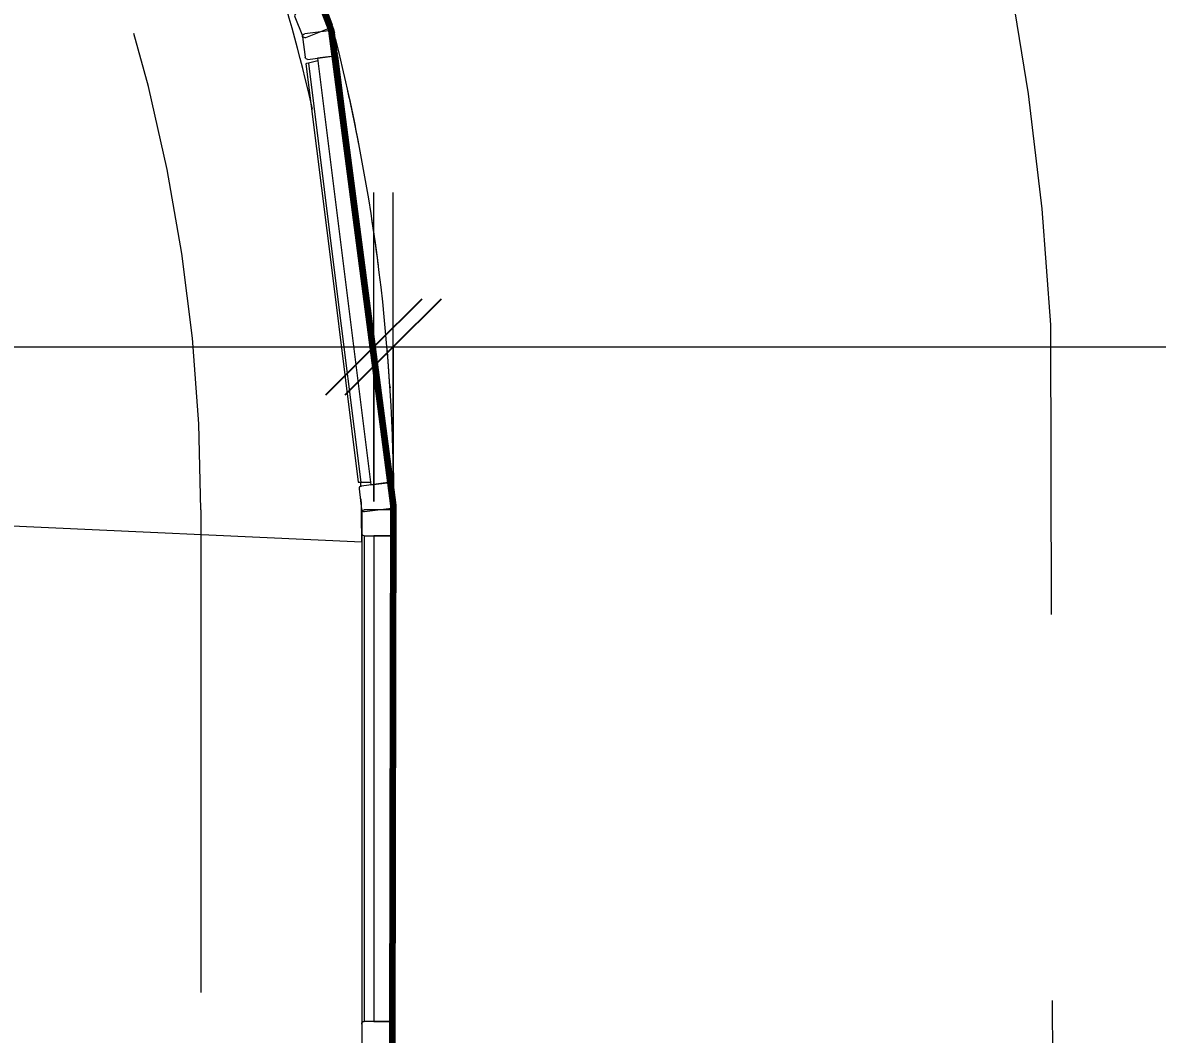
# Model space of a CAD drawing. Header units: metres. Extents: x -227.9 to -140, y 37.9 to 92.1.
# Drawn here: x -181.121 to -179.358, y 72.799 to 74.371 of the extents above; entities that cross this region are included whole.
import ezdxf

# ---------------------------------------------------------------- set-up
doc = ezdxf.new("R2010")
doc.units = ezdxf.units.M
doc.linetypes.add('JIS_02_0.7', pattern=[1.35, 0.75, -0.6])
for name, color, linetype, lineweight in [('A-ANNO-DIMS', 7, 'Continuous', 9), ('A-ANNO-DIMS-100', 7, 'Continuous', 9), ('A-FLOR', 7, 'Continuous', 5), ('A-GLAZ-CURT', 7, 'Continuous', 5), ('A-GLAZ-CWMG', 7, 'Continuous', 5), ('A-ROOF', 7, 'Continuous', 5), ('A-WALL', 7, 'Continuous', 5)]:
    doc.layers.add(name, color=color, linetype=linetype, lineweight=lineweight)
doc.layers.add('A-DETL', color=94, linetype='Continuous', lineweight=5, true_color=0x00a600)
doc.layers.add('G-IMPT', color=8, linetype='Continuous', lineweight=5, true_color=0x808080)
doc.layers.add('Chambre', color=40, linetype='Continuous')
doc.styles.add('RomanD_B', font='', dxfattribs={"height": 0.2})
doc.styles.get('RomanD_B').set_extended_font_data('RomanD', bold=True)
doc.dimstyles.new('LAG-Romans_0_2', dxfattribs={"dimscale": 0.3048, "dimtxt": 0.2007149466318126, "dimasz": 0.4921259842519686, "dimexe": 0.7874015748031497, "dimexo": 0.0625, "dimgap": 0, "dimtad": 1, "dimrnd": 0.01, "dimzin": 0, "dimdsep": 46, "dimtxsty": 'RomanD_B', "dimblk1": 'OBLIQUE', "dimblk2": 'OBLIQUE', "dimsah": 1, "dimcen": 0.09, "dimdle": 0.6561679790026247, "dimazin": 0, "dimtfac": 1, "dimtdec": 4, "dimtix": 1, "dimtmove": 0, "dimatfit": 3, "dimfxl": 0.7874015748031497, "dimfxlon": 1, "dimtvp": 1, "dimtolj": 1, "dimtzin": 0, "dimarcsym": 2})

# ---------------------------------------------------------------- blocks, each defined once
blk = doc.blocks.new('LAG-B2020-PANNEAU DE RIDEAU-TRANSPARENT - CURTAIN WALL MULLION_dwg_12FT-JANSEN-P05-V50-MUC-LAG-PRO-PLA-ARC-TZN-N02-AG02Ec-Cote')
at = {"layer": 'G-IMPT', "color": 161, "true_color": 0x7f9fff, "flags": 128}
for points in [[(1.9999981136e-06, 4.0323802262e-06), (1.9999981136e-06, 4.60323785936e-05), (1.60000030746e-05, 4.80323789639e-05), (1.79999988709e-05, 4.0323789268e-06), (3.9999992072e-06, 2.0323800899e-06), (-5.0375e-12, 4.60323786196e-05), (1.60000032349e-05, 5.00323789443e-05), (1.99999982709e-05, 4.032378407e-06), (3.9999990469e-06, 3.23799969e-08), (1.99999978724e-05, 1.63129224463e-05), (2.91172192945e-05, 1.67823824155e-05), (2.99172197814e-05, 5.5823829895e-06), (2.03939221895e-05, 4.7823826456e-06), (2.04462017324e-05, 7.7823819795e-06)], [(2.0870622373e-05, 5.5823821405e-06), (2.91172202085e-05, 5.5823821405e-06), (2.91172202085e-05, 1.59823829553e-05), (2.08706224553e-05, 1.59823829553e-05)], [(0.0010095000508947, 4.0323802262e-06), (0.0010095000508947, 4.60323785936e-05), (0.0010235000558557, 4.80323789639e-05), (0.001025500051652, 4.0323789268e-06), (0.0010115000519883, 2.0323800899e-06), (0.0010075000477436, 4.60323786196e-05), (0.001023500056016, 5.00323789443e-05), (0.001027500051052, 4.032378407e-06), (0.0010115000518237, 3.23799969e-08), (0.0010075000525039, 1.63129224463e-05), (0.0009983828310774, 1.67823824155e-05), (0.0009975828305906, 5.5823829895e-06), (0.0010071061281868, 4.7823826456e-06), (0.0010070538486396, 7.7823819795e-06)], [(0.0010066294279946, 5.5823821405e-06), (0.0009983828301635, 5.5823821405e-06), (0.0009983828301635, 1.59823829553e-05), (0.0010066294279167, 1.59823829553e-05)], [(0.0010070538500603, 1.37823822153e-05), (0.0010275000506535, 1.63129224463e-05), (0.0010366172720756, 1.67823824155e-05), (0.0010374172725581, 5.5823829895e-06), (0.0010278939749662, 4.7823826456e-06), (0.0010279462545135, 7.7823819795e-06)], [(0.0010283706751541, 5.5823821405e-06), (0.0010366172729896, 5.5823821405e-06), (0.0010366172729896, 1.59823829553e-05), (0.0010283706752364, 1.59823829553e-05)], [(0.0020170001036714, 4.0323802262e-06), (0.0020170001036714, 4.60323785936e-05), (0.0020310001086325, 4.80323789639e-05), (0.0020330001044331, 4.0323789268e-06), (0.0020190001047694, 2.0323800899e-06), (0.0020150001005204, 4.60323786196e-05), (0.0020310001087971, 5.00323789443e-05), (0.0020350001038331, 4.032378407e-06), (0.0020190001046048, 3.23799969e-08), (0.0020150001052807, 1.63129224463e-05), (0.0020058828838585, 1.67823824155e-05), (0.0020050828833717, 5.5823829895e-06), (0.0020146061809679, 4.7823826456e-06), (0.0020145539014163, 7.7823819795e-06)], [(0.0020141294807757, 5.5823821405e-06), (0.0020058828829446, 5.5823821405e-06), (0.0020058828829446, 1.59823829553e-05), (0.0020141294806978, 1.59823829553e-05)], [(0.0020145539028414, 1.37823822153e-05), (0.0020350001034346, 1.63129224463e-05), (0.0020441173248524, 1.67823824155e-05), (0.0020449173253392, 5.5823829895e-06), (0.002035394027743, 4.7823826456e-06), (0.0020354463072946, 7.7823819795e-06)], [(0.0020358707279352, 5.5823821405e-06), (0.0020441173257707, 5.5823821405e-06), (0.0020441173257707, 1.59823829553e-05), (0.0020358707280175, 1.59823829553e-05)], [(0.0030220539541974, 7.7823822741e-06), (0.003022106233749, 4.7823826456e-06), (0.0030125829361528, 5.5823829895e-06), (0.0030133829366353, 1.67823824155e-05), (0.0030225001580574, 1.63129224376e-05), (0.0030265001573859, 3.23799969e-08), (0.0030425001566098, 4.032378407e-06), (0.0030385001615739, 5.00323789356e-05), (0.0030225001533015, 4.60323786109e-05), (0.0030265001575505, 2.0323800899e-06), (0.0030405001572142, 4.0323789181e-06), (0.0030385001614093, 4.80323789639e-05), (0.0030245001564525, 4.0323802262e-06), (0.0030245001564525, 4.60323785936e-05)], [(0.0030216295334745, 1.59823810061e-05), (0.0030133829365746, 1.59823810061e-05), (0.0030133829365746, 5.5823828076e-06), (0.0030216295335568, 5.5823828076e-06)], [(0.0030429463600713, 7.7823822741e-06), (0.0030428940805241, 4.7823826456e-06), (0.0030524173781203, 5.5823829895e-06), (0.0030516173776335, 1.67823824155e-05), (0.003042500156207, 1.63129224376e-05), (0.0030220539556225, 1.37823820247e-05)], [(0.0030433707807942, 1.59823810061e-05), (0.0030516173776985, 1.59823810061e-05), (0.0030516173776985, 5.5823828076e-06), (0.0030433707807162, 5.5823828076e-06)], [(0.0040480002106017, 4.0323802262e-06), (0.0040480002106017, 4.6032378585e-05), (0.0040340002056406, 4.80323789639e-05), (0.0040320002098444, 4.0323789181e-06), (0.0040460002095081, 2.0323800899e-06), (0.0040500002137527, 4.60323786109e-05), (0.0040340002054803, 5.00323789356e-05), (0.0040300002104443, 4.032378407e-06), (0.0040460002096683, 3.23799969e-08), (0.0040300002108428, 1.63129224376e-05), (0.0040208829894207, 1.67823824155e-05), (0.0040200829889339, 5.5823829895e-06), (0.0040296062865257, 4.7823826456e-06), (0.0040295540069829, 7.7823819709e-06)], [(0.0040291295863423, 5.5823821405e-06), (0.0040208829885068, 5.5823821405e-06), (0.0040208829885068, 1.59823829553e-05), (0.00402912958626, 1.59823829553e-05)]]:
    blk.add_lwpolyline(points, dxfattribs=at)
at = {"layer": 'G-IMPT', "flags": 128}
blk.add_lwpolyline([(0.0040340002058851, 5.0032379144e-05), (0.0030265001572903, 3.23801959e-08), (0.0020190001003244, 5.00323791468e-05), (0.0010115000517309, 3.23801978e-08), (1.59999990554e-05, 3.23801978e-08), (0.0010115000475446, 5.00323791478e-05), (0.0020190001045106, 3.23801969e-08), (0.0030265001531042, 5.00323791458e-05), (0.0040340002100713, 3.23801941e-08)], dxfattribs=at)
at = {"layer": 'G-IMPT', "color": 4, "true_color": 0x00ffff, "flags": 128}
for points in [[(0.0010055000487758, 1.92823829404e-05), (0.0010055000487758, 4.32823821012e-05), (2.20000019884e-05, 4.32823821012e-05), (2.20000019884e-05, 1.92824258319e-05)], [(0.0020130001015556, 1.92823829395e-05), (0.0020130001015556, 4.32823821003e-05), (0.0010295000547682, 4.32823821003e-05), (0.0010295000547682, 1.9282425831e-05)], [(0.0030205001543353, 1.92823829385e-05), (0.0030205001543353, 4.32823820993e-05), (0.0020370001075479, 4.32823820993e-05), (0.0020370001075479, 1.92824258299e-05)], [(0.0040280002071162, 1.92823829366e-05), (0.0040280002071162, 4.32823820975e-05), (0.0030445001603289, 4.32823820975e-05), (0.0030445001603289, 1.92824258281e-05)]]:
    blk.add_lwpolyline(points, close=True, dxfattribs=at)
at = {"layer": 'G-IMPT', "color": 161, "true_color": 0x7f9fff}
for centre, radius, start, end in [((3.9999947651e-06, 4.60323792498e-05), 3.9999998989e-06, 90.00000718032969, 180.0000060540348), ((3.9999995596e-06, 4.0323797583e-06), 3.9999995596e-06, 179.999991287824, 269.9999912878238), ((3.9999949983e-06, 4.60323793658e-05), 1.9999998044e-06, 90.00000514813593, 180.0000163473242), ((3.9999986379e-06, 4.0323809127e-06), 2.0000006189e-06, 180.0000136601955, 270.0000136602024), ((1.600000264e-05, 4.60323792493e-05), 3.9999998991e-06, 359.9999928161186, 89.9999928161189), ((1.60000024073e-05, 4.60323793656e-05), 1.9999998041e-06, 359.9999836447187, 89.99998364472475), ((1.59999985676e-05, 4.0323794082e-06), 2.0000002115e-06, 269.9999919790967, 359.999991979103), ((1.59999988586e-05, 4.0323784188e-06), 3.999999317e-06, 270.0000028192432, 2.8192435997e-06), ((0.0010115000475445, 4.60323792488e-05), 3.999999899e-06, 90.00000717911738, 180.0000060528221), ((0.0010115000521161, 4.0323799805e-06), 3.9999997827e-06, 179.9999944820013, 269.999994482001), ((0.0010115000477778, 4.60323793649e-05), 1.9999998043e-06, 90.0000051456768, 180.0000163448706), ((0.0010115000514174, 4.0323809119e-06), 2.0000006189e-06, 180.0000136618129, 270.0000136618198), ((0.0010235000554197, 4.60323792485e-05), 3.999999899e-06, 359.9999928185583, 89.99999281855882), ((0.0010235000551868, 4.60323793648e-05), 1.9999998041e-06, 359.9999836471645, 89.9999836471703), ((0.0010235000513471, 4.0323794073e-06), 2.0000002115e-06, 269.9999919791066, 359.9999919791128), ((0.0010235000516381, 4.032378418e-06), 3.9999993171e-06, 270.0000028192476, 2.8192479952e-06), ((0.0020190001003243, 4.60323792479e-05), 3.9999998989e-06, 90.00000717952518, 180.0000060532299), ((0.0020190001048959, 4.0323799796e-06), 3.9999997827e-06, 179.9999944816052, 269.999994481605), ((0.0020190001005574, 4.60323793641e-05), 1.9999998043e-06, 90.00000514404232, 180.0000163432237), ((0.0020190001041972, 4.032380911e-06), 2.000000619e-06, 180.0000136593961, 270.000013659403), ((0.0020310001081995, 4.60323792475e-05), 3.999999899e-06, 359.9999928185583, 89.9999928185588), ((0.0020310001079665, 4.60323793638e-05), 1.9999998041e-06, 359.9999836479817, 89.99998364798746), ((0.0020310001041268, 4.0323794064e-06), 2.0000002115e-06, 269.9999919790924, 359.9999919790924), ((0.0020310001044178, 4.0323784171e-06), 3.999999317e-06, 270.000002819642, 2.8196424158e-06), ((0.003026500153104, 4.60323792469e-05), 3.999999899e-06, 90.00000717912596, 180.0000060528244), ((0.0030265001576756, 4.0323799786e-06), 3.9999997827e-06, 179.9999944816147, 269.9999944816145), ((0.0030265001533372, 4.6032379363e-05), 1.9999998043e-06, 90.00000514650984, 180.0000163457037), ((0.0030265001569769, 4.03238091e-06), 2.000000619e-06, 180.0000136593584, 270.0000136593653), ((0.0030385001609792, 4.60323792465e-05), 3.999999899e-06, 359.9999928185551, 89.99999281855568), ((0.0030385001607463, 4.60323793628e-05), 1.9999998041e-06, 359.9999836471206, 89.99998364712621), ((0.0030385001569066, 4.0323794056e-06), 2.0000002116e-06, 269.9999919774707, 359.9999919774831), ((0.0030385001571975, 4.0323784161e-06), 3.9999993171e-06, 270.000002820467, 2.820467439e-06), ((0.0040340002058849, 4.60323792448e-05), 3.999999899e-06, 90.00000718143487, 180.000007181435), ((0.0040340002096664, 4.0323784143e-06), 3.9999993169e-06, 179.9999971803403, 269.99999718034), ((0.0040340002061178, 4.60323793612e-05), 1.9999998041e-06, 90.00001635443881, 180.0000163544442), ((0.0040340002099574, 4.0323794038e-06), 2.0000002115e-06, 180.0000080208976, 270.0000080208973), ((0.0040460002137601, 4.60323792452e-05), 3.9999998989e-06, 359.9999939463784, 89.9999928200772), ((0.0040460002135268, 4.60323793613e-05), 1.9999998042e-06, 359.9999836518542, 89.99999485106078), ((0.0040460002098872, 4.0323809082e-06), 2.0000006189e-06, 269.9999863357501, 359.9999863357573), ((0.0040460002091884, 4.0323799768e-06), 3.9999997825e-06, 270.0000055187839, 5.5187843777e-06)]:
    blk.add_arc(centre, radius, start, end, dxfattribs=at)
blk = doc.blocks.new('LAG-B2020-PANNEAU DE RIDEAU-TRANSPARENT - CURTAIN WALL MULLION_dwg-V51-MUC-LAG-PRO-PLA-ARC-TZN-N02-AG02Ec-Cote')
blk.add_blockref('LAG-B2020-PANNEAU DE RIDEAU-TRANSPARENT - CURTAIN WALL MULLION_dwg_12FT-JANSEN-P05-V50-MUC-LAG-PRO-PLA-ARC-TZN-N02-AG02Ec-Cote', (-0.0027324674907565, 0.0002976294242422))
blk = doc.blocks.new('LAG-B2020-PANNEAU DE RIDEAU-TRANSPARENT - LAG-B2020-PANNEAU DE RIDEAU-TRANSPARENT-11582683-MUC-LAG-PRO-PLA-ARC-TZN-N02-AG02Ec-Cote')
at = {"layer": 'A-GLAZ-CURT', "lineweight": 9}
for p, q in [((0.3773872509885916, 0.0299999999999932), (-0.3773872509885829, 0.0299999999999932)), ((-0.3773872509885829, 0.0299999999999932), (-0.3773872509885829, 0)), ((0.3773872509885916, 0), (0.3773872509885916, 0.0299999999999932)), ((-0.3773872509885829, 0), (0.3773872509885916, 0))]:
    blk.add_line(p, q, dxfattribs=at)
at = {"extrusion": (0, 0, -1), "zscale": -1, "rotation": 180}
blk.add_blockref('LAG-B2020-PANNEAU DE RIDEAU-TRANSPARENT - CURTAIN WALL MULLION_dwg-V51-MUC-LAG-PRO-PLA-ARC-TZN-N02-AG02Ec-Cote', (0, 0), dxfattribs=at)
blk = doc.blocks.new('Rectangulaire Meneau - LAG-B2010-MENEAU-40x50_50-11578406-MUC-LAG-PRO-PLA-ARC-TZN-N02-AG02Ec-Cote')
at = {"layer": 'A-GLAZ-CWMG'}
for p, q in [((-180.5941321272402, 73.1961432887823), (-180.5941321272402, 72.81474328888336)), ((-180.5941321272399, 73.19614328878221), (-180.5941321272399, 72.81474328888329)), ((-180.5901321273411, 73.19614328878221), (-180.5901321273411, 72.8187432887822)), ((-180.5441321282902, 72.81474328899962), (-180.5441321282902, 73.1961432887823)), ((-180.54413212829, 73.19614328878221), (-180.54413212829, 72.81474328899952))]:
    blk.add_line(p, q, dxfattribs=at)
blk = doc.blocks.new('Rectangulaire Meneau - LAG-B2010-MENEAU-40x50-11581458-MUC-LAG-PRO-PLA-ARC-TZN-N02-AG02Ec-Cote')
at = {"layer": 'A-GLAZ-CWMG', "lineweight": 13}
for p, q in [((-0.0160000002173235, 0.0012500237677247), (0.0160000002173235, 0.0012500237677247)), ((0.0200000000000041, -0.0027499760149733), (0.0200000000000041, -0.0447499752832921)), ((-0.0200000000000041, -0.0447499752832921), (-0.0200000000000041, -0.0399999999999944)), ((0.0160000001010669, -0.0487499751822466), (-0.0160000001010669, -0.0487499751822466))]:
    blk.add_line(p, q, dxfattribs=at)
for centre, radius, start, end in [((-0.016000000217322, -0.0027499760149692), 0.0039999997826781, 89.99999999999987, 179.9999999999628), ((0.016000000217322, -0.0027499760149692), 0.0039999997826781, 3.82684e-11, 90.0000000000003), ((-0.0160000001010698, -0.0447499752833038), 0.0039999998989303, 179.9999999999625, 270.0000000000002), ((0.0160000001010698, -0.0447499752833038), 0.0039999998989303, 269.9999999999997, 3.80903e-11)]:
    blk.add_arc(centre, radius, start, end, dxfattribs=at)
blk = doc.blocks.new('Rectangulaire Meneau - LAG-B2010-MENEAU-11582727-MUC-LAG-PRO-PLA-ARC-TZN-N02-AG02Ec-Cote')
at = {"layer": 'A-GLAZ-CWMG', "lineweight": 13}
for p, q in [((-0.0359999985148439, 0.0012500237677247), (-0.0039999997826807, 0.0012500237677247)), ((-0.0399999982975159, -0.0447499752832921), (-0.0399999982975159, -0.0027499760149733)), ((0, -0.0027499760149733), (0, -0.0447499752832921)), ((-0.0039999998989286, -0.0487499751822466), (-0.0359999983985873, -0.0487499751822466))]:
    blk.add_line(p, q, dxfattribs=at)
for centre, radius, start, end in [((-0.0359999985148413, -0.0027499760149693), 0.0039999997826781, 90.00000000000017, 179.9999999999625), ((-0.0039999997826781, -0.0027499760149692), 0.0039999997826781, 3.75115e-11, 89.99999999999984), ((-0.0359999983985891, -0.0447499752833038), 0.0039999998989303, 179.9999999999625, 270.0000000000007), ((-0.0039999998989303, -0.0447499752833037), 0.0039999998989303, 269.9999999999994, 3.76132e-11)]:
    blk.add_arc(centre, radius, start, end, dxfattribs=at)
blk = doc.blocks.new('Rectangulaire Meneau - LAG-B2010-MENEAU-40x50_50-11578407-MUC-LAG-PRO-PLA-ARC-TZN-N02-AG02Ec-Cote')
at = {"layer": 'A-GLAZ-CWMG'}
for p, q in [((-180.5941321272402, 73.61351778905698), (-180.5941321272402, 73.60951778915806)), ((-180.5941321272399, 73.6135177890569), (-180.5941321272399, 73.60951778915798)), ((-180.5470968519486, 73.6135177890569), (-180.54413212829, 73.6135177890569)), ((-180.5441321282902, 73.6095177892743), (-180.5441321282902, 73.61351778905698)), ((-180.54413212829, 73.6135177890569), (-180.54413212829, 73.60951778927422)), ((-180.5941321272402, 73.5775177906584), (-180.5941321272402, 73.1961432887823)), ((-180.5941321272399, 73.57751779065829), (-180.5941321272399, 73.19614328878221)), ((-180.5901321273411, 73.57351779075941), (-180.5901321273411, 73.19614328878221)), ((-180.5441321282902, 73.1961432887823), (-180.5441321282902, 73.57751779054216)), ((-180.54413212829, 73.57751779054206), (-180.54413212829, 73.19614328878221))]:
    blk.add_line(p, q, dxfattribs=at)
blk = doc.blocks.new('LAG-B2020-PANNEAU DE RIDEAU-TRANSPARENT - CURTAIN WALL MULLION_dwg_12FT-JANSEN-P05-V140-MUC-LAG-PRO-PLA-ARC-TZN-N02-AG02Ec-Cote')
at = {"layer": 'G-IMPT', "color": 161, "true_color": 0x7f9fff, "flags": 128}
for points in [[(1.9999981352e-06, 4.0323802089e-06), (1.9999981352e-06, 4.60323785763e-05), (1.60000030876e-05, 4.80323789466e-05), (1.79999988969e-05, 4.0323789095e-06), (3.9999992288e-06, 2.0323800726e-06), (-5.0245e-12, 4.60323786109e-05), (1.60000032522e-05, 5.00323789183e-05), (1.99999982882e-05, 4.0323783897e-06), (3.9999990642e-06, 3.23799795e-08), (1.99999978897e-05, 1.63129224376e-05), (2.91172193162e-05, 1.67823823982e-05), (2.9917219803e-05, 5.5823829808e-06), (2.03939222111e-05, 4.7823826283e-06), (2.0446201754e-05, 7.7823819622e-06)], [(2.08706223946e-05, 5.5823821232e-06), (2.91172202258e-05, 5.5823821232e-06), (2.91172202258e-05, 1.59823829379e-05), (2.08706224726e-05, 1.59823829466e-05)], [(0.001009500050912, 4.0323802089e-06), (0.001009500050912, 4.60323785763e-05), (0.0010235000558687, 4.80323789466e-05), (0.0010255000516736, 4.0323789008e-06), (0.0010115000520056, 2.0323800726e-06), (0.0010075000477609, 4.60323786023e-05), (0.0010235000560377, 5.00323789183e-05), (0.001027500051065, 4.0323783984e-06), (0.0010115000518453, 3.23799709e-08), (0.0010075000525212, 1.63129224376e-05), (0.0009983828310991, 1.67823823895e-05), (0.0009975828306122, 5.5823829808e-06), (0.0010071061282084, 4.7823826196e-06), (0.0010070538486569, 7.7823819535e-06)], [(0.0010066294280163, 5.5823821145e-06), (0.0009983828301808, 5.5823821232e-06), (0.0009983828301851, 1.59823829379e-05), (0.0010066294279383, 1.59823829466e-05)], [(0.0010070538500776, 1.3782382198e-05), (0.0010275000506708, 1.63129224376e-05), (0.0010366172720973, 1.67823823982e-05), (0.0010374172725798, 5.5823829808e-06), (0.0010278939749879, 4.7823826283e-06), (0.0010279462545308, 7.7823819622e-06)], [(0.0010283706751714, 5.5823821232e-06), (0.0010366172730069, 5.5823821232e-06), (0.0010366172730069, 1.59823829466e-05), (0.0010283706752537, 1.59823829466e-05)], [(0.0020170001036931, 4.0323802089e-06), (0.0020170001036931, 4.60323785763e-05), (0.0020310001086455, 4.80323789552e-05), (0.0020330001044547, 4.0323789008e-06), (0.0020190001047867, 2.0323800639e-06), (0.002015000100542, 4.60323786023e-05), (0.0020310001088144, 5.00323789183e-05), (0.0020350001038461, 4.0323783984e-06), (0.0020190001046221, 3.23799795e-08), (0.0020150001053023, 1.63129224376e-05), (0.0020058828838758, 1.67823823982e-05), (0.002005082883389, 5.5823829722e-06), (0.0020146061809895, 4.7823826196e-06), (0.002014553901438, 7.7823819535e-06)], [(0.0020141294807974, 5.5823821145e-06), (0.0020058828829619, 5.5823821232e-06), (0.0020058828829619, 1.59823829379e-05), (0.0020141294807151, 1.59823829466e-05)], [(0.0020145539028544, 1.3782382198e-05), (0.0020350001034519, 1.63129224289e-05), (0.0020441173248741, 1.67823823982e-05), (0.0020449173253609, 5.5823829722e-06), (0.002035394027769, 4.7823826196e-06), (0.0020354463073119, 7.7823819535e-06)], [(0.0020358707279568, 5.5823821232e-06), (0.0020441173257837, 5.5823821232e-06), (0.002044117325788, 1.59823829379e-05), (0.0020358707280348, 1.59823829379e-05)], [(0.0030220539542148, 7.7823822567e-06), (0.0030221062337663, 4.7823826196e-06), (0.0030125829361701, 5.5823829722e-06), (0.0030133829366569, 1.67823823982e-05), (0.0030225001580834, 1.63129224289e-05), (0.0030265001574075, 3.23799795e-08), (0.0030425001566228, 4.0323783897e-06), (0.0030385001615955, 5.0032378927e-05), (0.0030225001533188, 4.60323786023e-05), (0.0030265001575721, 2.0323800639e-06), (0.0030405001572315, 4.0323789095e-06), (0.0030385001614309, 4.80323789466e-05), (0.0030245001564698, 4.0323802089e-06), (0.0030245001564698, 4.60323785763e-05)], [(0.0030216295334962, 1.59823809888e-05), (0.003013382936592, 1.59823809888e-05), (0.003013382936592, 5.5823827902e-06), (0.0030216295335785, 5.5823827902e-06)], [(0.003042946360093, 7.7823822567e-06), (0.0030428940805458, 4.7823826196e-06), (0.003052417378142, 5.5823829722e-06), (0.0030516173776508, 1.67823823982e-05), (0.003042500156233, 1.63129224289e-05), (0.0030220539556398, 1.37823820161e-05)], [(0.0030433707808159, 1.59823809888e-05), (0.0030516173777115, 1.59823809801e-05), (0.0030516173777158, 5.5823827989e-06), (0.0030433707807336, 5.5823827989e-06)], [(0.004048000210619, 4.0323802089e-06), (0.004048000210619, 4.60323785676e-05), (0.0040340002056622, 4.80323789379e-05), (0.0040320002098573, 4.0323789008e-06), (0.0040460002095211, 2.0323800639e-06), (0.00405000021377, 4.60323786023e-05), (0.0040340002054976, 5.00323789183e-05), (0.0040300002104617, 4.0323783897e-06), (0.00404600020969, 3.23799709e-08), (0.0040300002108602, 1.63129224289e-05), (0.004020882989438, 1.67823823982e-05), (0.0040200829889512, 5.5823829722e-06), (0.0040296062865474, 4.7823826196e-06), (0.0040295540070002, 7.7823819449e-06)], [(0.0040291295863553, 5.5823821145e-06), (0.0040208829885241, 5.5823821232e-06), (0.0040208829885241, 1.59823829379e-05), (0.0040291295862773, 1.59823829379e-05)]]:
    blk.add_lwpolyline(points, dxfattribs=at)
at = {"layer": 'G-IMPT', "flags": 128}
blk.add_lwpolyline([(0.0040340002058851, 5.0032379144e-05), (0.0030265001572903, 3.23801959e-08), (0.0020190001003244, 5.00323791468e-05), (0.0010115000517309, 3.23801978e-08), (1.59999990554e-05, 3.23801978e-08), (0.0010115000475446, 5.00323791478e-05), (0.0020190001045106, 3.23801969e-08), (0.0030265001531042, 5.00323791458e-05), (0.0040340002100713, 3.23801941e-08)], dxfattribs=at)
at = {"layer": 'G-IMPT', "color": 4, "true_color": 0x00ffff, "flags": 128}
for points in [[(0.0010055000487758, 1.92823829404e-05), (0.0010055000487758, 4.32823821012e-05), (2.20000019884e-05, 4.32823821012e-05), (2.20000019884e-05, 1.92824258319e-05)], [(0.0020130001015556, 1.92823829395e-05), (0.0020130001015556, 4.32823821003e-05), (0.0010295000547682, 4.32823821003e-05), (0.0010295000547682, 1.9282425831e-05)], [(0.0030205001543353, 1.92823829385e-05), (0.0030205001543353, 4.32823820993e-05), (0.0020370001075479, 4.32823820993e-05), (0.0020370001075479, 1.92824258299e-05)], [(0.0040280002071162, 1.92823829366e-05), (0.0040280002071162, 4.32823820975e-05), (0.0030445001603289, 4.32823820975e-05), (0.0030445001603289, 1.92824258281e-05)]]:
    blk.add_lwpolyline(points, close=True, dxfattribs=at)
at = {"layer": 'G-IMPT', "color": 161, "true_color": 0x7f9fff}
for centre, radius, start, end in [((3.9999947651e-06, 4.60323792498e-05), 3.9999998989e-06, 90.00000718032969, 180.0000060540348), ((3.9999995596e-06, 4.0323797583e-06), 3.9999995596e-06, 179.999991287824, 269.9999912878238), ((3.9999949983e-06, 4.60323793658e-05), 1.9999998044e-06, 90.00000514813593, 180.0000163473242), ((3.9999986379e-06, 4.0323809127e-06), 2.0000006189e-06, 180.0000136601955, 270.0000136602024), ((1.600000264e-05, 4.60323792493e-05), 3.9999998991e-06, 359.9999928161186, 89.9999928161189), ((1.60000024073e-05, 4.60323793656e-05), 1.9999998041e-06, 359.9999836447187, 89.99998364472475), ((1.59999985676e-05, 4.0323794082e-06), 2.0000002115e-06, 269.9999919790967, 359.999991979103), ((1.59999988586e-05, 4.0323784188e-06), 3.999999317e-06, 270.0000028192432, 2.8192435997e-06), ((0.0010115000475445, 4.60323792488e-05), 3.999999899e-06, 90.00000717911738, 180.0000060528221), ((0.0010115000521161, 4.0323799805e-06), 3.9999997827e-06, 179.9999944820013, 269.999994482001), ((0.0010115000477778, 4.60323793649e-05), 1.9999998043e-06, 90.0000051456768, 180.0000163448706), ((0.0010115000514174, 4.0323809119e-06), 2.0000006189e-06, 180.0000136618129, 270.0000136618198), ((0.0010235000554197, 4.60323792485e-05), 3.999999899e-06, 359.9999928185583, 89.99999281855882), ((0.0010235000551868, 4.60323793648e-05), 1.9999998041e-06, 359.9999836471645, 89.9999836471703), ((0.0010235000513471, 4.0323794073e-06), 2.0000002115e-06, 269.9999919791066, 359.9999919791128), ((0.0010235000516381, 4.032378418e-06), 3.9999993171e-06, 270.0000028192476, 2.8192479952e-06), ((0.0020190001003243, 4.60323792479e-05), 3.9999998989e-06, 90.00000717952518, 180.0000060532299), ((0.0020190001048959, 4.0323799796e-06), 3.9999997827e-06, 179.9999944816052, 269.999994481605), ((0.0020190001005574, 4.60323793641e-05), 1.9999998043e-06, 90.00000514404232, 180.0000163432237), ((0.0020190001041972, 4.032380911e-06), 2.000000619e-06, 180.0000136593961, 270.000013659403), ((0.0020310001081995, 4.60323792475e-05), 3.999999899e-06, 359.9999928185583, 89.9999928185588), ((0.0020310001079665, 4.60323793638e-05), 1.9999998041e-06, 359.9999836479817, 89.99998364798746), ((0.0020310001041268, 4.0323794064e-06), 2.0000002115e-06, 269.9999919790924, 359.9999919790924), ((0.0020310001044178, 4.0323784171e-06), 3.999999317e-06, 270.000002819642, 2.8196424158e-06), ((0.003026500153104, 4.60323792469e-05), 3.999999899e-06, 90.00000717912596, 180.0000060528244), ((0.0030265001576756, 4.0323799786e-06), 3.9999997827e-06, 179.9999944816147, 269.9999944816145), ((0.0030265001533372, 4.6032379363e-05), 1.9999998043e-06, 90.00000514650984, 180.0000163457037), ((0.0030265001569769, 4.03238091e-06), 2.000000619e-06, 180.0000136593584, 270.0000136593653), ((0.0030385001609792, 4.60323792465e-05), 3.999999899e-06, 359.9999928185551, 89.99999281855568), ((0.0030385001607463, 4.60323793628e-05), 1.9999998041e-06, 359.9999836471206, 89.99998364712621), ((0.0030385001569066, 4.0323794056e-06), 2.0000002116e-06, 269.9999919774707, 359.9999919774831), ((0.0030385001571975, 4.0323784161e-06), 3.9999993171e-06, 270.000002820467, 2.820467439e-06), ((0.0040340002058849, 4.60323792448e-05), 3.999999899e-06, 90.00000718143487, 180.000007181435), ((0.0040340002096664, 4.0323784143e-06), 3.9999993169e-06, 179.9999971803403, 269.99999718034), ((0.0040340002061178, 4.60323793612e-05), 1.9999998041e-06, 90.00001635443881, 180.0000163544442), ((0.0040340002099574, 4.0323794038e-06), 2.0000002115e-06, 180.0000080208976, 270.0000080208973), ((0.0040460002137601, 4.60323792452e-05), 3.9999998989e-06, 359.9999939463784, 89.9999928200772), ((0.0040460002135268, 4.60323793613e-05), 1.9999998042e-06, 359.9999836518542, 89.99999485106078), ((0.0040460002098872, 4.0323809082e-06), 2.0000006189e-06, 269.9999863357501, 359.9999863357573), ((0.0040460002091884, 4.0323799768e-06), 3.9999997825e-06, 270.0000055187839, 5.5187843777e-06)]:
    blk.add_arc(centre, radius, start, end, dxfattribs=at)
blk = doc.blocks.new('LAG-B2020-PANNEAU DE RIDEAU-TRANSPARENT - CURTAIN WALL MULLION_dwg-V141-MUC-LAG-PRO-PLA-ARC-TZN-N02-AG02Ec-Cote')
blk.add_blockref('LAG-B2020-PANNEAU DE RIDEAU-TRANSPARENT - CURTAIN WALL MULLION_dwg_12FT-JANSEN-P05-V140-MUC-LAG-PRO-PLA-ARC-TZN-N02-AG02Ec-Cote', (-0.0027324674907565, 0.0002976294242422))
blk = doc.blocks.new('LAG-B2020-PANNEAU DE RIDEAU-TRANSPARENT - LAG-B2020-PANNEAU DE RIDEAU-TRANSPARENT-11581968-MUC-LAG-PRO-PLA-ARC-TZN-N02-AG02Ec-Cote')
at = {"layer": 'A-GLAZ-CURT', "lineweight": 9}
for p, q in [((0.334075084884802, 0.0299999999999932), (-0.334075084884802, 0.0299999999999932)), ((-0.334075084884802, 0.0299999999999932), (-0.3340750848848193, 0)), ((0.334075084884802, 0), (0.334075084884802, 0.0299999999999932)), ((-0.3340750848848193, 0), (0.334075084884802, 0))]:
    blk.add_line(p, q, dxfattribs=at)
at = {"extrusion": (0, 0, -1), "zscale": -1, "rotation": 180}
blk.add_blockref('LAG-B2020-PANNEAU DE RIDEAU-TRANSPARENT - CURTAIN WALL MULLION_dwg-V141-MUC-LAG-PRO-PLA-ARC-TZN-N02-AG02Ec-Cote', (0, 0), dxfattribs=at)
blk = doc.blocks.new('Rectangulaire Meneau - LAG-B2010-MENEAU-40x50_50-11581964-MUC-LAG-PRO-PLA-ARC-TZN-N02-AG02Ec-Cote')
at = {"layer": 'A-GLAZ-CWMG'}
for p, q in [((-180.640179560352, 73.98168658295062), (-180.5995093492038, 73.65649904203896)), ((-180.6401795603518, 73.98168658295052), (-180.5995093492036, 73.65649904203887)), ((-180.6362104816549, 73.98218298348363), (-180.59547869077, 73.6565030683606)), ((-180.5491261185691, 73.65654937106078), (-180.5905660764291, 73.98789158964088)), ((-180.5905660764289, 73.98789158964078), (-180.5491261185689, 73.65654937106069)), ((-180.59547869077, 73.6565030683606), (-180.5806156623268, 73.65651791539747)), ((-180.5503066710572, 73.6565481917784), (-180.5491261185689, 73.65654937106069))]:
    blk.add_line(p, q, dxfattribs=at)
at = {"layer": 'A-GLAZ-CWMG', "flags": 128}
blk.add_lwpolyline([(-180.5995093492036, 73.65649904203887), (-180.598328796681, 73.6565002213212), (-180.59547869077, 73.6565030683606)], dxfattribs=at)
blk = doc.blocks.new('Rectangulaire Meneau - LAG-B2010-MENEAU-40x50_50-11581965-MUC-LAG-PRO-PLA-ARC-TZN-N02-AG02Ec-Cote')
at = {"layer": 'A-GLAZ-CWMG'}
for p, q in [((-180.662533393905, 74.3115089994592), (-180.6769422725398, 74.30786289860661)), ((-180.6320060342889, 74.31923380822084), (-180.6331505142036, 74.31894420281166)), ((-180.5905660764291, 73.98789158964085), (-180.6320060342891, 74.31923380822094)), ((-180.6320060342889, 74.31923380822084), (-180.5905660764289, 73.98789158964077)), ((-180.6808497715002, 74.30687412386224), (-180.640179560352, 73.98168658295059)), ((-180.6808497715, 74.30687412386216), (-180.6401795603518, 73.98168658295052)), ((-180.6769422725398, 74.30786289860661), (-180.6362104816549, 73.98218298348363))]:
    blk.add_line(p, q, dxfattribs=at)
at = {"layer": 'A-GLAZ-CWMG', "flags": 128}
blk.add_lwpolyline([(-180.6769422725398, 74.30786289860661), (-180.679705291552, 74.30716372927974), (-180.6808497715, 74.30687412386214)], dxfattribs=at)
blk = doc.blocks.new('Rectangulaire Meneau - LAG-B2010-MENEAU-40x50-11581855-MUC-LAG-PRO-PLA-ARC-TZN-N02-AG02Ec-Cote')
at = {"layer": 'A-GLAZ-CWMG', "lineweight": 13}
for p, q in [((-0.0360000002173449, 0.0012500237677247), (-0.0039999997826807, 0.0012500237676901)), ((-0.0400000000000082, -0.0447499752832921), (-0.0400000000000082, -0.0027499760149733)), ((0, -0.0027499760149733), (1.73e-14, -0.0447499752832574)), ((-0.0039999998989373, -0.048749975182212), (-0.036000000101071, -0.048749975182212))]:
    blk.add_line(p, q, dxfattribs=at)
for centre, radius, start, end in [((-0.036000000217322, -0.0027499760149694), 0.003999999782678, 89.99999999999976, 179.9999999999591), ((-0.0039999997826781, -0.0027499760149694), 0.0039999997826781, 4.1996e-11, 90.00000000000033), ((-0.0360000001010698, -0.044749975283304), 0.0039999998989303, 179.9999999999591, 270.0000000000002), ((-0.0039999998989303, -0.044749975283304), 0.0039999998989302, 269.9999999999997, 4.16017e-11)]:
    blk.add_arc(centre, radius, start, end, dxfattribs=at)
blk = doc.blocks.new('Rectangulaire Meneau - LAG-B2010-MENEAU-40x50-11581858-MUC-LAG-PRO-PLA-ARC-TZN-N02-AG02Ec-Cote')
at = {"layer": 'A-GLAZ-CWMG', "lineweight": 13}
for p, q in [((-0.0039999997826807, 0.0012500237676901), (-0.0360000002173103, 0.0012500237677247)), ((-0.0400000000000082, -0.0027499760149386), (-0.0400000000000082, -0.0447499752832574)), ((0, -0.0447499752832574), (0, -0.0027499760149733)), ((-0.036000000101071, -0.0487499751822466), (-0.0039999998989373, -0.048749975182212))]:
    blk.add_line(p, q, dxfattribs=at)
for centre, radius, start, end in [((-0.0360000002173235, -0.0027499760149681), 0.0039999997826781, 89.9999999999766, 179.999999999977), ((-0.0039999997826796, -0.0027499760149681), 0.0039999997826781, 2.24865e-11, 89.99999999997632), ((-0.0360000001010714, -0.0447499752833027), 0.0039999998989302, 179.9999999999765, 270.000000000022), ((-0.0039999998989318, -0.0447499752833027), 0.0039999998989303, 270.0000000000222, 2.24038e-11)]:
    blk.add_arc(centre, radius, start, end, dxfattribs=at)
blk = doc.blocks.new('DIMBLOCK78-MUC-LAG-PRO-PLA-ARC-TZN-N02-AG02Ec-Cote')
at = {"layer": 'A-ANNO-DIMS-100', "transparency": 16777216}
for p, q in [((-206.544132545247, 73.62670550970975), (-206.544132545247, 74.10670550970976)), ((-180.5753821520578, 73.62670550970975), (-180.5753821520578, 74.10670550970976)), ((-206.7441325452469, 73.86670550970977), (-180.3753821520577, 73.86670550970977)), ((-206.544132545247, 73.86670550970975), (-206.544132545247, 73.62670550970975)), ((-180.5753821520578, 73.86670550970975), (-180.5753821520578, 73.62670550970975))]:
    blk.add_line(p, q, dxfattribs=at)
at = {"layer": 'A-ANNO-DIMS-100', "lineweight": 25, "transparency": 16777216}
for p, q in [((-206.544132545247, 73.86670550970977), (-206.469132545247, 73.94170550970975)), ((-180.5753821520578, 73.86670550970977), (-180.5003821520578, 73.94170550970975)), ((-206.544132545247, 73.86670550970977), (-206.619132545247, 73.79170550970973)), ((-180.5753821520578, 73.86670550970977), (-180.6503821520578, 73.79170550970973))]:
    blk.add_line(p, q, dxfattribs=at)
at = {"layer": 'A-ANNO-DIMS-100', "color": 0, "transparency": 16777216, "insert": (-193.9997862701144, 74.13232385764707), "char_height": 0.2, "width": 1.056069411508919, "attachment_point": 1, "line_spacing_factor": 1.146391137493237, "style": 'RomanD_B'}
blk.add_mtext('25.97', dxfattribs=at)
blk = doc.blocks.new('_Oblique')
at = {"color": 0, "linetype": 'ByBlock', "lineweight": -2}
blk.add_line((-0.5, -0.5), (0.5, 0.5), dxfattribs=at)
blk = doc.blocks.new('DIMBLOCK79-MUC-LAG-PRO-PLA-ARC-TZN-N02-AG02Ec-Cote')
at = {"layer": 'A-ANNO-DIMS-100', "transparency": 16777216}
for p, q in [((-180.5453821520578, 73.62670550970975), (-180.5453821520578, 74.10670550970976)), ((-175.6971045686375, 74.10670550970976), (-175.6971045686375, 73.62670550970975)), ((-175.6971045686375, 73.86670550970975), (-175.6971045686375, 74.10670550970973)), ((-180.7453821520578, 73.86670550970977), (-175.4971045686375, 73.86670550970977)), ((-180.5453821520578, 73.86670550970975), (-180.5453821520578, 73.62670550970975))]:
    blk.add_line(p, q, dxfattribs=at)
at = {"layer": 'A-ANNO-DIMS-100', "lineweight": 25, "transparency": 16777216}
for p, q in [((-180.5453821520578, 73.86670550970977), (-180.4703821520578, 73.94170550970975)), ((-175.6971045686375, 73.86670550970977), (-175.6221045686375, 73.94170550970975)), ((-180.5453821520578, 73.86670550970977), (-180.6203821520578, 73.79170550970973)), ((-175.6971045686375, 73.86670550970977), (-175.7721045686375, 73.79170550970973))]:
    blk.add_line(p, q, dxfattribs=at)
at = {"layer": 'A-ANNO-DIMS-100', "color": 0, "transparency": 16777216, "insert": (-178.4647747113136, 74.13232385764707), "char_height": 0.2, "width": 0.8244752423183683, "attachment_point": 1, "line_spacing_factor": 1.146391137493237, "style": 'RomanD_B'}
blk.add_mtext('4.85', dxfattribs=at)

msp = doc.modelspace()

# ---------------------------------------------------------------- linework, layer by layer
at = {"layer": 'A-DETL', "color": 9, "linetype": 'JIS_02_0.7', "lineweight": 9, "true_color": 0xc0c0c0}
msp.add_line((-179.5187426196233, 72.10119259144767), (-179.5234422791853, 73.90118645621519), dxfattribs=at)
at = {"layer": 'A-DETL', "color": 7, "linetype": 'JIS_02_0.7'}
msp.add_line((-180.8441321277343, 73.61351999512785), (-180.8441321277546, 62.51352065065066), dxfattribs=at)
at = {"layer": 'A-DETL', "color": 9, "linetype": 'JIS_02_0.7', "lineweight": 9, "true_color": 0xc0c0c0}
msp.add_arc((-183.6154866755459, 73.68722645389794), 4.097634222862866, 2.993088671774906, 43.08005558140748, dxfattribs=at)
at = {"layer": 'A-DETL', "color": 7, "linetype": 'JIS_02_0.7'}
msp.add_arc((-183.5441321277345, 73.6135199951328), 2.700000000000214, 359.9999999998941, 89.9999999999994, dxfattribs=at)
at = {"layer": 'A-FLOR'}
msp.add_line((-180.550345093709, 73.80649238558195), (-180.5501373356961, 73.80324176026448), dxfattribs=at)
at = {"layer": 'A-FLOR', "lineweight": 9}
for radius, start, end in [(2.999999999789197, 14.36432596104804, 14.5119683122401), (2.999999999789221, 359.9999999999994, 14.13571834371201)]:
    msp.add_arc((-183.5441321279132, 73.61351999531631), radius, start, end, dxfattribs=at)
at = {"layer": 'A-FLOR'}
for radius, start, end in [(3.000000000000206, 10.87762150893592, 11.06321760875792), (3.000000000000218, 7.251747480190733, 7.375823501290887)]:
    msp.add_arc((-183.5441321277345, 73.61351778906175), radius, start, end, dxfattribs=at)
at = {"layer": 'A-ROOF', "color": 9, "linetype": 'JIS_02_0.7', "true_color": 0xc0c0c0}
msp.add_line((-180.5941671894809, 73.56351779014254), (-181.3591321277306, 73.59851778909398), dxfattribs=at)
at = {"layer": 'A-ROOF'}
for radius, start, end in [(3.000000000000228, 12.96300371871337, 17.91032556134438), (3.000000000000247, 1.642958188964563, 1.777026277486833), (3.000000000000226, 359.9999999998938, 1.283059579948089)]:
    msp.add_arc((-183.5941671894811, 73.56351779014808), radius, start, end, dxfattribs=at)
at = {"layer": 'A-WALL'}
for radius, start, end in [(3.000291999412376, 10.98896493358938, 12.52883898986846), (3.000291999412353, 7.326691442071487, 8.759024922115563), (3.000291999412358, 3.664169230279568, 4.851887609778985)]:
    msp.add_arc((-183.5444241264539, 73.61344626949537), radius, start, end, dxfattribs=at)
at = {"layer": 'Chambre', "lineweight": 140}
msp.add_lwpolyline([(-181.3794156367609, 75.69053769218313), (-180.6194333337048, 76.45051999523925), (-172.0421356821443, 76.4505199952392), (-172.0421356821443, 72.71508643566288), (-173.1791295176041, 72.71508643566288), (-173.1791295176314, 71.9819684219655), (-180.5481321280728, 71.98796878658773), (-180.5446397078853, 73.62067729622923), (-180.6409579240726, 74.3585785611152), (-180.9066588141057, 75.04468378500637), (-181.3794156367609, 75.69053769218313)], dxfattribs=at)

# ---------------------------------------------------------------- block references
at = {"layer": 'A-GLAZ-CURT'}
for name, p, rotation in [('LAG-B2020-PANNEAU DE RIDEAU-TRANSPARENT - LAG-B2020-PANNEAU DE RIDEAU-TRANSPARENT-11581968-MUC-LAG-PRO-PLA-ARC-TZN-N02-AG02Ec-Cote', (-180.591806437137, 73.98773646152068), 97.12879277474045), ('LAG-B2020-PANNEAU DE RIDEAU-TRANSPARENT - LAG-B2020-PANNEAU DE RIDEAU-TRANSPARENT-11582683-MUC-LAG-PRO-PLA-ARC-TZN-N02-AG02Ec-Cote', (-180.5453821520578, 73.19613053977079), 90)]:
    msp.add_blockref(name, p, dxfattribs=dict(at, rotation=rotation))
at = {"layer": 'A-GLAZ-CWMG'}
for p, rotation in [((-180.6395680845812, 74.36419105236268), 291.399918810343), ((-180.5453836680747, 73.6165530895276), 277.1287927747404)]:
    msp.add_blockref('Rectangulaire Meneau - LAG-B2010-MENEAU-40x50-11581858-MUC-LAG-PRO-PLA-ARC-TZN-N02-AG02Ec-Cote', p, dxfattribs=dict(at, rotation=rotation))
at = {"layer": 'A-GLAZ-CWMG', "extrusion": (0, 0, -1)}
for name, p, rotation in [('Rectangulaire Meneau - LAG-B2010-MENEAU-40x50-11581855-MUC-LAG-PRO-PLA-ARC-TZN-N02-AG02Ec-Cote', (180.6382292061991, 74.35891983351377), 82.87120722525957), ('Rectangulaire Meneau - LAG-B2010-MENEAU-11582727-MUC-LAG-PRO-PLA-ARC-TZN-N02-AG02Ec-Cote', (180.5453821520578, 73.6135177890569), 90), ('Rectangulaire Meneau - LAG-B2010-MENEAU-40x50-11581458-MUC-LAG-PRO-PLA-ARC-TZN-N02-AG02Ec-Cote', (180.5453821520578, 72.7987432887822), 90)]:
    msp.add_blockref(name, p, dxfattribs=dict(at, rotation=rotation))
at = {"layer": 'A-GLAZ-CWMG'}
for name in ['Rectangulaire Meneau - LAG-B2010-MENEAU-40x50_50-11581965-MUC-LAG-PRO-PLA-ARC-TZN-N02-AG02Ec-Cote', 'Rectangulaire Meneau - LAG-B2010-MENEAU-40x50_50-11581964-MUC-LAG-PRO-PLA-ARC-TZN-N02-AG02Ec-Cote', 'Rectangulaire Meneau - LAG-B2010-MENEAU-40x50_50-11578407-MUC-LAG-PRO-PLA-ARC-TZN-N02-AG02Ec-Cote', 'Rectangulaire Meneau - LAG-B2010-MENEAU-40x50_50-11578406-MUC-LAG-PRO-PLA-ARC-TZN-N02-AG02Ec-Cote']:
    msp.add_blockref(name, (0, 0), dxfattribs=at)

# ---------------------------------------------------------------- dimensions: what is measured, and where the dimension line sits
at = {"layer": 'A-ANNO-DIMS'}
for base, p1, p2, override, picture, middle in [((-180.5753821520578, 73.86670550970975), (-206.544132545247, 73.62670550970975), (-180.5753821520578, 73.62670550970975), {"dimpost": '<>', "dimfxl": 25.96875039318914}, 'DIMBLOCK78-MUC-LAG-PRO-PLA-ARC-TZN-N02-AG02Ec-Cote', (-193.5597573486524, 73.96670551234072)), ((-175.6971045686375, 73.86670550970975), (-180.5453821520578, 73.62670550970975), (-175.6971045686375, 74.10670550970973), {"dimpost": '<>', "dimfxl": 4.871980657381118}, 'DIMBLOCK79-MUC-LAG-PRO-PLA-ARC-TZN-N02-AG02Ec-Cote', (-178.1212433603476, 73.96670551234072))]:
    dim = msp.add_linear_dim(base=base, p1=p1, p2=p2, dimstyle='LAG-Romans_0_2', override=override, dxfattribs=at)
    dim.commit()
    dim.dimension.update_dxf_attribs({"geometry": picture, "text_midpoint": middle})

doc.saveas('drawing.dxf')
